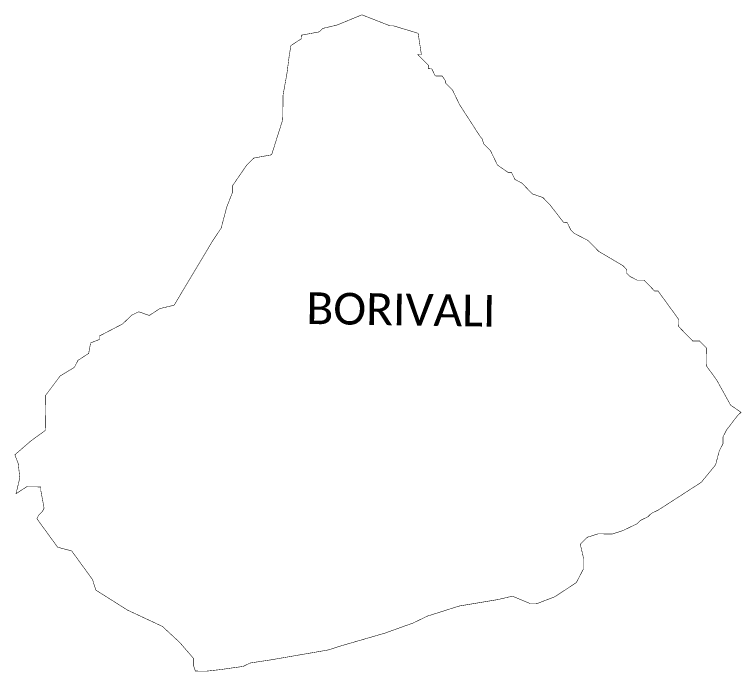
# Model space of a CAD drawing. Header units: metres. Extents: x 301149 to 305903, y 1950650 to 1953397.
# Drawn here: x 303092 to 305903, y 1950858 to 1953397 of the extents above; entities that cross this region are included whole.
import ezdxf

# ---------------------------------------------------------------- set-up
doc = ezdxf.new("R2010")
doc.units = ezdxf.units.M
doc.header["$MEASUREMENT"] = 0
doc.layers.add('VILLAGE NAME', color=250, linetype='Continuous')
doc.styles.get("Standard").update_dxf_attribs({"font": 'simplex.shx'})

msp = doc.modelspace()

# ---------------------------------------------------------------- linework, layer by layer
at = {"color": 6, "const_width": 2, "flags": 128}
msp.add_lwpolyline([(304160.6, 1953277.4), (304201.9, 1953304.2), (304202.1, 1953317.8), (304270.5, 1953330.4), (304284.4, 1953343.9), (304339.2, 1953356.8), (304435.3, 1953396.3), (304543.9, 1953353.8), (304557.6, 1953353.6), (304652.7, 1953324.9), (304665.2, 1953242.8), (304651.6, 1953242.8), (304691.9, 1953201.5), (304691.7, 1953187.9), (304705.4, 1953187.7), (304718.6, 1953160.2), (304745.9, 1953159.8), (304759.3, 1953139.1), (304759.2, 1953132.3), (304786.1, 1953104.6), (304812.6, 1953049.6), (304825.9, 1953028.9), (304866, 1952966.9), (304892.7, 1952925.6), (304899.4, 1952918.6), (304906, 1952898.1), (304932.9, 1952870.4), (304959.4, 1952815.4), (304999.9, 1952787.5), (305013.6, 1952787.3), (305026.9, 1952759.8), (305054, 1952745.7), (305094.3, 1952704.2), (305135.1, 1952689.9), (305162, 1952662.3), (305215.6, 1952593.2), (305229.2, 1952593), (305242.5, 1952565.5), (305255.9, 1952551.7), (305310.2, 1952523.6), (305350.5, 1952482.1), (305445.3, 1952426.1), (305458.7, 1952412.2), (305458.5, 1952398.6), (305472, 1952384.7), (305499.1, 1952370.7), (305526.4, 1952370.7), (305566.7, 1952328.8), (305580.4, 1952328.6), (305660.7, 1952218.2), (305660.3, 1952190.9), (305714.1, 1952135.5), (305741.4, 1952135.1), (305768.3, 1952107.4), (305767.3, 1952039.2), (305807.5, 1951984), (305860.7, 1951887.6), (305901.3, 1951859.7), (305887.4, 1951846.3), (305845.7, 1951792.3), (305831.7, 1951765.2), (305831.3, 1951737.9), (305817.2, 1951710.8), (305802.8, 1951656.4), (305747.2, 1951588.9), (305581.8, 1951482.1), (305554.3, 1951468.8), (305540.5, 1951455.4), (305513, 1951442.1), (305499.1, 1951428.7), (305444.2, 1951402.2), (305403, 1951389.1), (305348.4, 1951389.9), (305307.3, 1951376.8), (305279.6, 1951349.9), (305292.4, 1951295.1), (305291.8, 1951254.2), (305264.6, 1951201.6), (305181.1, 1951146.6), (305112.4, 1951120.2), (305085.1, 1951120.6), (305017.3, 1951148.9), (304962.5, 1951136), (304811.9, 1951110.9), (304688.5, 1951071.8), (304633.5, 1951045.2), (304527.9, 1951007.4), (304523.7, 1951005.9), (304356.4, 1950957.3), (304304.3, 1950940.8), (304194.8, 1950921.9), (304085.3, 1950903), (304003.2, 1950890.5), (303975.8, 1950877.2), (303947.9, 1950873.4), (303908.3, 1950867.9), (303886.9, 1950864.9), (303832.2, 1950858.8), (303791.2, 1950859.4), (303784.6, 1950880), (303785, 1950907.3), (303731.3, 1950969.5), (303664, 1951031.9), (303528.4, 1951095.3), (303406.6, 1951172.2), (303393.6, 1951213.3), (303363.7, 1951254.3), (303313.2, 1951323.7), (303258.8, 1951338.1), (303178.5, 1951448.5), (303185.5, 1951462.1), (303199.4, 1951475.5), (303206.4, 1951489), (303193.7, 1951557.5), (303193.9, 1951571.1), (303139.3, 1951571.9), (303098, 1951545.2), (303112.5, 1951606.5), (303106.5, 1951661.2), (303093.3, 1951695.5), (303124.4, 1951722.3), (303155.5, 1951749.2), (303210.7, 1951789.3), (303212.7, 1951925.8), (303268.4, 1952000.1), (303323.5, 1952033.5), (303337.5, 1952060.6), (303378.8, 1952087.3), (303386.3, 1952128.1), (303420.6, 1952141.3), (303420.8, 1952154.9), (303510.2, 1952201.4), (303544.8, 1952235), (303572.3, 1952248.3), (303613, 1952234.1), (303654.4, 1952260.8), (303709.2, 1952273.7), (303753.6, 1952347.9), (303827.1, 1952470.6), (303857.7, 1952521.9), (303891, 1952571.4), (303912.6, 1952653), (303933.9, 1952707.3), (303934.3, 1952734.6), (303990.1, 1952815.7), (304017.8, 1952842.6), (304086.2, 1952855.3), (304129.1, 1952991.2), (304130.5, 1953086.7), (304145.6, 1953170.6), (304149.8, 1953203.7), (304153.8, 1953234.7), (304160.6, 1953277.4)], dxfattribs=at)

# ---------------------------------------------------------------- texts
at = {"layer": 'VILLAGE NAME', "insert": (304221.7, 1952323.9), "char_height": 122.778, "attachment_point": 1, "rotation": 359.1736}
msp.add_mtext_dynamic_manual_height_columns('{\\fCalibri|b0|i0|c0|p34;BORIVALI}', width=1172, gutter_width=613.9, heights=[117.9], dxfattribs=at)

doc.saveas('drawing.dxf')
